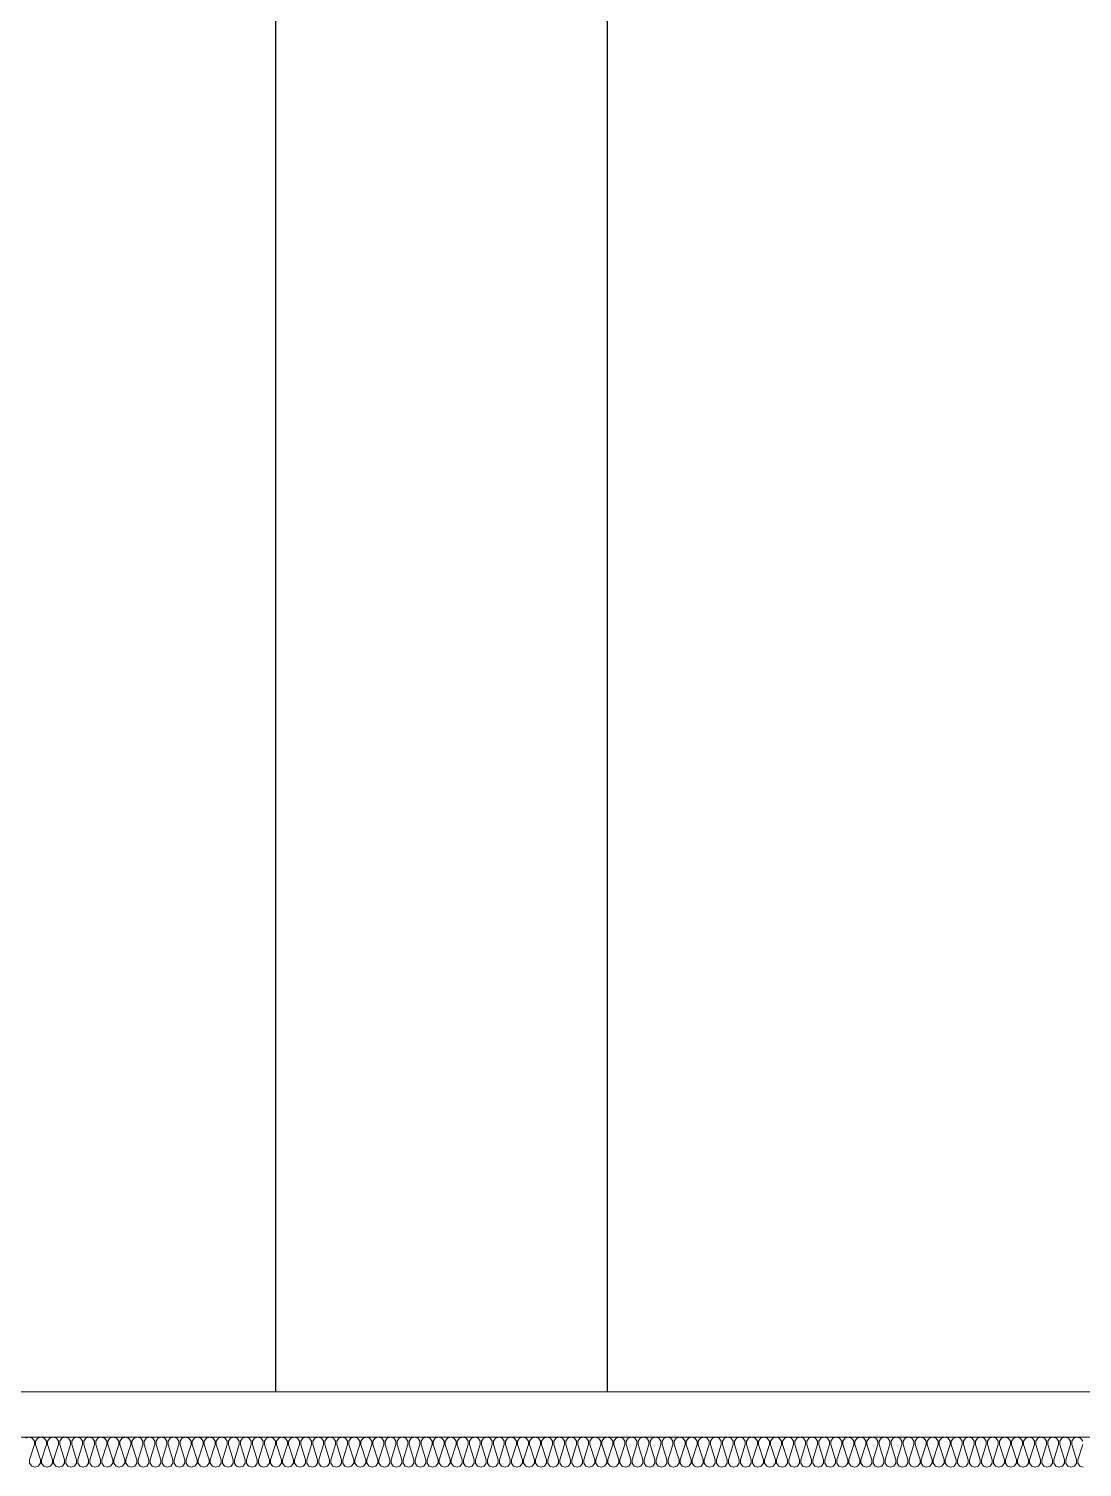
# Model space of a CAD drawing. Header units: millimetres. Extents: x 0 to 420000, y 0 to 297000.
# Drawn here: x 273642 to 277139, y 44200 to 48975 of the extents above; entities that cross this region are included whole.
import ezdxf

# ---------------------------------------------------------------- set-up
doc = ezdxf.new("R2010")
doc.units = ezdxf.units.MM
doc.linetypes.add('CEN', pattern=[62, 60, -1, 0, -1])
for name, color, linetype, lineweight in [('A-AXIS-LINE', 1, 'CEN', 15), ('A-ELEV-LIN2', 7, 'Continuous', 25), ('A-XXXX-FIN2', 6, 'Continuous', 20), ('A-XXXX-INSL2', 8, 'Continuous', 18)]:
    doc.layers.add(name, color=color, linetype=linetype, lineweight=lineweight)

# ---------------------------------------------------------------- blocks, each defined once
blk = doc.blocks.new('axis(211208)')
at = {"layer": 'A-AXIS-LINE', "ltscale": 1000}
blk.add_line((4631788.1, -421118.7), (4955413.1, -421118.7), dxfattribs=at)
blk = doc.blocks.new('3층')
at = {"layer": 'A-ELEV-LIN2'}
for p, q in [((4844773.8, -411118.7), (4844773.8, -402618.7)), ((4845873.8, -411118.7), (4845873.8, -402618.7))]:
    blk.add_line(p, q, dxfattribs=at)
blk = doc.blocks.new('냉동층(220321)')
at = {"layer": 'A-XXXX-FIN2'}
blk.add_line((4878673.7, -401118.7), (4801923.8, -401118.7), dxfattribs=at)
at = {"layer": 'A-XXXX-INSL2'}
blk.add_line((4878773.7, -401268.7), (4802023.8, -401268.7), dxfattribs=at)
for points in [[(4847453.7, -401368.7), (4847442.7, -401364.7), (4847435.7, -401354.7), (4847435.7, -401343.7), (4847451.7, -401293.7)], [(4847451.7, -401282.7), (4847444.7, -401272.7), (4847433.7, -401268.7), (4847422.7, -401272.7), (4847415.7, -401282.7), (4847415.7, -401293.7), (4847431.7, -401343.7), (4847431.7, -401354.7), (4847424.7, -401364.7), (4847413.7, -401368.7), (4847402.7, -401364.7), (4847395.7, -401354.7), (4847395.7, -401343.7), (4847411.7, -401293.7), (4847411.7, -401282.7), (4847404.7, -401272.7), (4847393.7, -401268.7), (4847382.7, -401272.7), (4847375.7, -401282.7), (4847375.7, -401293.7), (4847391.7, -401343.7), (4847391.7, -401354.7), (4847384.7, -401364.7), (4847373.7, -401368.7), (4847362.7, -401364.7), (4847355.7, -401354.7), (4847355.7, -401343.7), (4847371.7, -401293.7), (4847371.7, -401282.7), (4847364.7, -401272.7), (4847353.7, -401268.7), (4847342.7, -401272.7), (4847335.7, -401282.7), (4847335.7, -401293.7), (4847351.7, -401343.7), (4847351.7, -401354.7), (4847344.7, -401364.7), (4847333.7, -401368.7), (4847322.7, -401364.7), (4847315.7, -401354.7), (4847315.7, -401343.7), (4847331.7, -401293.7), (4847331.7, -401282.7), (4847324.7, -401272.7), (4847313.7, -401268.7), (4847302.7, -401272.7), (4847295.7, -401282.7), (4847295.7, -401293.7), (4847311.7, -401343.7), (4847311.7, -401354.7), (4847304.7, -401364.7), (4847293.7, -401368.7), (4847282.7, -401364.7), (4847275.7, -401354.7), (4847275.7, -401343.7), (4847291.7, -401293.7), (4847291.7, -401282.7), (4847284.7, -401272.7), (4847273.7, -401268.7), (4847262.7, -401272.7), (4847255.7, -401282.7), (4847255.7, -401293.7), (4847271.7, -401343.7), (4847271.7, -401354.7), (4847264.7, -401364.7), (4847253.7, -401368.7), (4847242.7, -401364.7), (4847235.7, -401354.7), (4847235.7, -401343.7), (4847251.7, -401293.7), (4847251.7, -401282.7), (4847244.7, -401272.7), (4847233.7, -401268.7), (4847222.7, -401272.7), (4847215.7, -401282.7), (4847215.7, -401293.7), (4847231.7, -401343.7), (4847231.7, -401354.7), (4847224.7, -401364.7), (4847213.7, -401368.7), (4847202.7, -401364.7), (4847195.7, -401354.7), (4847195.7, -401343.7), (4847211.7, -401293.7), (4847211.7, -401282.7), (4847204.7, -401272.7), (4847193.7, -401268.7), (4847182.7, -401272.7), (4847175.7, -401282.7), (4847175.7, -401293.7), (4847191.7, -401343.7), (4847191.7, -401354.7), (4847184.7, -401364.7), (4847173.7, -401368.7), (4847162.7, -401364.7), (4847155.7, -401354.7), (4847155.7, -401343.7), (4847171.7, -401293.7), (4847171.7, -401282.7), (4847164.7, -401272.7), (4847153.7, -401268.7), (4847142.7, -401272.7), (4847135.7, -401282.7), (4847135.7, -401293.7), (4847151.7, -401343.7), (4847151.7, -401354.7), (4847144.7, -401364.7), (4847133.7, -401368.7), (4847122.7, -401364.7), (4847115.7, -401354.7), (4847115.7, -401343.7), (4847131.7, -401293.7), (4847131.7, -401282.7), (4847124.7, -401272.7), (4847113.7, -401268.7), (4847102.7, -401272.7), (4847095.7, -401282.7), (4847095.7, -401293.7), (4847111.7, -401343.7), (4847111.7, -401354.7), (4847104.7, -401364.7), (4847093.7, -401368.7), (4847082.7, -401364.7), (4847075.7, -401354.7), (4847075.7, -401343.7), (4847091.7, -401293.7), (4847091.7, -401282.7), (4847084.7, -401272.7), (4847073.7, -401268.7), (4847062.7, -401272.7), (4847055.7, -401282.7), (4847055.7, -401293.7), (4847071.7, -401343.7), (4847071.7, -401354.7), (4847064.7, -401364.7), (4847053.7, -401368.7), (4847042.7, -401364.7), (4847035.7, -401354.7), (4847035.7, -401343.7), (4847051.7, -401293.7), (4847051.7, -401282.7), (4847044.7, -401272.7), (4847033.7, -401268.7), (4847022.7, -401272.7), (4847015.7, -401282.7), (4847015.7, -401293.7), (4847031.7, -401343.7), (4847031.7, -401354.7), (4847024.7, -401364.7), (4847013.7, -401368.7), (4847002.7, -401364.7), (4846995.7, -401354.7), (4846995.7, -401343.7), (4847011.7, -401293.7), (4847011.7, -401282.7), (4847004.7, -401272.7), (4846993.7, -401268.7), (4846982.7, -401272.7), (4846975.7, -401282.7), (4846975.7, -401293.7), (4846991.7, -401343.7), (4846991.7, -401354.7), (4846984.7, -401364.7), (4846973.7, -401368.7), (4846962.7, -401364.7), (4846955.7, -401354.7), (4846955.7, -401343.7), (4846971.7, -401293.7), (4846971.7, -401282.7), (4846964.7, -401272.7), (4846953.7, -401268.7), (4846942.7, -401272.7), (4846935.7, -401282.7), (4846935.7, -401293.7), (4846951.7, -401343.7), (4846951.7, -401354.7), (4846944.7, -401364.7), (4846933.7, -401368.7), (4846922.7, -401364.7), (4846915.7, -401354.7), (4846915.7, -401343.7), (4846931.7, -401293.7), (4846931.7, -401282.7), (4846924.7, -401272.7), (4846913.7, -401268.7), (4846902.7, -401272.7), (4846895.7, -401282.7), (4846895.7, -401293.7), (4846911.7, -401343.7), (4846911.7, -401354.7), (4846904.7, -401364.7), (4846893.7, -401368.7), (4846882.7, -401364.7), (4846875.7, -401354.7), (4846875.7, -401343.7), (4846891.7, -401293.7), (4846891.7, -401282.7), (4846884.7, -401272.7), (4846873.7, -401268.7), (4846862.7, -401272.7), (4846855.7, -401282.7), (4846855.7, -401293.7), (4846871.7, -401343.7), (4846871.7, -401354.7), (4846864.7, -401364.7), (4846853.7, -401368.7), (4846842.7, -401364.7), (4846835.7, -401354.7), (4846835.7, -401343.7), (4846851.7, -401293.7), (4846851.7, -401282.7), (4846844.7, -401272.7), (4846833.7, -401268.7), (4846822.7, -401272.7), (4846815.7, -401282.7), (4846815.7, -401293.7), (4846831.7, -401343.7), (4846831.7, -401354.7), (4846824.7, -401364.7), (4846813.7, -401368.7), (4846802.7, -401364.7), (4846795.7, -401354.7), (4846795.7, -401343.7), (4846811.7, -401293.7), (4846811.7, -401282.7), (4846804.7, -401272.7), (4846793.7, -401268.7), (4846782.7, -401272.7), (4846775.7, -401282.7), (4846775.7, -401293.7), (4846791.7, -401343.7), (4846791.7, -401354.7), (4846784.7, -401364.7), (4846773.7, -401368.7), (4846762.7, -401364.7), (4846755.7, -401354.7), (4846755.7, -401343.7), (4846771.7, -401293.7), (4846771.7, -401282.7), (4846764.7, -401272.7), (4846753.7, -401268.7), (4846742.7, -401272.7), (4846735.7, -401282.7), (4846735.7, -401293.7), (4846751.7, -401343.7), (4846751.7, -401354.7), (4846744.7, -401364.7), (4846733.7, -401368.7), (4846722.7, -401364.7), (4846715.7, -401354.7), (4846715.7, -401343.7), (4846731.7, -401293.7), (4846731.7, -401282.7), (4846724.7, -401272.7), (4846713.7, -401268.7), (4846702.7, -401272.7), (4846695.7, -401282.7), (4846695.7, -401293.7), (4846711.7, -401343.7), (4846711.7, -401354.7), (4846704.7, -401364.7), (4846693.7, -401368.7), (4846682.7, -401364.7), (4846675.7, -401354.7), (4846675.7, -401343.7), (4846691.7, -401293.7), (4846691.7, -401282.7), (4846684.7, -401272.7), (4846673.7, -401268.7), (4846662.7, -401272.7), (4846655.7, -401282.7), (4846655.7, -401293.7), (4846671.7, -401343.7), (4846671.7, -401354.7), (4846664.7, -401364.7), (4846653.7, -401368.7), (4846642.7, -401364.7), (4846635.7, -401354.7), (4846635.7, -401343.7), (4846651.7, -401293.7), (4846651.7, -401282.7), (4846644.7, -401272.7), (4846633.7, -401268.7), (4846622.7, -401272.7), (4846615.7, -401282.7), (4846615.7, -401293.7), (4846631.7, -401343.7), (4846631.7, -401354.7), (4846624.7, -401364.7), (4846613.7, -401368.7), (4846602.7, -401364.7), (4846595.7, -401354.7), (4846595.7, -401343.7), (4846611.7, -401293.7), (4846611.7, -401282.7), (4846604.7, -401272.7), (4846593.7, -401268.7), (4846582.7, -401272.7), (4846575.7, -401282.7), (4846575.7, -401293.7), (4846591.7, -401343.7), (4846591.7, -401354.7), (4846584.7, -401364.7), (4846573.7, -401368.7), (4846562.7, -401364.7), (4846555.7, -401354.7), (4846555.7, -401343.7), (4846571.7, -401293.7), (4846571.7, -401282.7), (4846564.7, -401272.7), (4846553.7, -401268.7), (4846542.7, -401272.7), (4846535.7, -401282.7), (4846535.7, -401293.7), (4846551.7, -401343.7), (4846551.7, -401354.7), (4846544.7, -401364.7), (4846533.7, -401368.7), (4846522.7, -401364.7), (4846515.7, -401354.7), (4846515.7, -401343.7), (4846531.7, -401293.7), (4846531.7, -401282.7), (4846524.7, -401272.7), (4846513.7, -401268.7), (4846502.7, -401272.7), (4846495.7, -401282.7), (4846495.7, -401293.7), (4846511.7, -401343.7), (4846511.7, -401354.7), (4846504.7, -401364.7), (4846493.7, -401368.7), (4846482.7, -401364.7), (4846475.7, -401354.7), (4846475.7, -401343.7), (4846491.7, -401293.7), (4846491.7, -401282.7), (4846484.7, -401272.7), (4846473.7, -401268.7), (4846462.7, -401272.7), (4846455.7, -401282.7), (4846455.7, -401293.7), (4846471.7, -401343.7), (4846471.7, -401354.7), (4846464.7, -401364.7), (4846453.7, -401368.7), (4846442.7, -401364.7), (4846435.7, -401354.7), (4846435.7, -401343.7), (4846451.7, -401293.7), (4846451.7, -401282.7), (4846444.7, -401272.7), (4846433.7, -401268.7), (4846422.7, -401272.7), (4846415.7, -401282.7), (4846415.7, -401293.7), (4846431.7, -401343.7), (4846431.7, -401354.7), (4846424.7, -401364.7), (4846413.7, -401368.7), (4846402.7, -401364.7), (4846395.7, -401354.7), (4846395.7, -401343.7), (4846411.7, -401293.7), (4846411.7, -401282.7), (4846404.7, -401272.7), (4846393.7, -401268.7), (4846382.7, -401272.7), (4846375.7, -401282.7), (4846375.7, -401293.7), (4846391.7, -401343.7), (4846391.7, -401354.7), (4846384.7, -401364.7), (4846373.7, -401368.7), (4846362.7, -401364.7), (4846355.7, -401354.7), (4846355.7, -401343.7), (4846371.7, -401293.7), (4846371.7, -401282.7), (4846364.7, -401272.7), (4846353.7, -401268.7), (4846342.7, -401272.7), (4846335.7, -401282.7), (4846335.7, -401293.7), (4846351.7, -401343.7), (4846351.7, -401354.7), (4846344.7, -401364.7), (4846333.7, -401368.7), (4846322.7, -401364.7), (4846315.7, -401354.7), (4846315.7, -401343.7), (4846331.7, -401293.7), (4846331.7, -401282.7), (4846324.7, -401272.7), (4846313.7, -401268.7), (4846302.7, -401272.7), (4846295.7, -401282.7), (4846295.7, -401293.7), (4846311.7, -401343.7), (4846311.7, -401354.7), (4846304.7, -401364.7), (4846293.7, -401368.7), (4846282.7, -401364.7), (4846275.7, -401354.7), (4846275.7, -401343.7), (4846291.7, -401293.7), (4846291.7, -401282.7), (4846284.7, -401272.7), (4846273.7, -401268.7), (4846262.7, -401272.7), (4846255.7, -401282.7), (4846255.7, -401293.7), (4846271.7, -401343.7), (4846271.7, -401354.7), (4846264.7, -401364.7), (4846253.7, -401368.7), (4846242.7, -401364.7), (4846235.7, -401354.7), (4846235.7, -401343.7), (4846251.7, -401293.7), (4846251.7, -401282.7), (4846244.7, -401272.7), (4846233.7, -401268.7), (4846222.7, -401272.7), (4846215.7, -401282.7), (4846215.7, -401293.7), (4846231.7, -401343.7), (4846231.7, -401354.7), (4846224.7, -401364.7), (4846213.7, -401368.7), (4846202.7, -401364.7), (4846195.7, -401354.7), (4846195.7, -401343.7), (4846211.7, -401293.7), (4846211.7, -401282.7), (4846204.7, -401272.7), (4846193.7, -401268.7), (4846182.7, -401272.7), (4846175.7, -401282.7), (4846175.7, -401293.7), (4846191.7, -401343.7), (4846191.7, -401354.7), (4846184.7, -401364.7), (4846173.7, -401368.7), (4846162.7, -401364.7), (4846155.7, -401354.7), (4846155.7, -401343.7), (4846171.7, -401293.7), (4846171.7, -401282.7), (4846164.7, -401272.7), (4846153.7, -401268.7), (4846142.7, -401272.7), (4846135.7, -401282.7), (4846135.7, -401293.7), (4846151.7, -401343.7), (4846151.7, -401354.7), (4846144.7, -401364.7), (4846133.7, -401368.7), (4846122.7, -401364.7), (4846115.7, -401354.7), (4846115.7, -401343.7), (4846131.7, -401293.7), (4846131.7, -401282.7), (4846124.7, -401272.7), (4846113.7, -401268.7), (4846102.7, -401272.7), (4846095.7, -401282.7), (4846095.7, -401293.7), (4846111.7, -401343.7), (4846111.7, -401354.7), (4846104.7, -401364.7), (4846093.7, -401368.7), (4846082.7, -401364.7), (4846075.7, -401354.7), (4846075.7, -401343.7), (4846091.7, -401293.7), (4846091.7, -401282.7), (4846084.7, -401272.7), (4846073.7, -401268.7), (4846062.7, -401272.7), (4846055.7, -401282.7), (4846055.7, -401293.7), (4846071.7, -401343.7), (4846071.7, -401354.7), (4846064.7, -401364.7), (4846053.7, -401368.7), (4846042.7, -401364.7), (4846035.7, -401354.7), (4846035.7, -401343.7), (4846051.7, -401293.7), (4846051.7, -401282.7), (4846044.7, -401272.7), (4846033.7, -401268.7), (4846022.7, -401272.7), (4846015.7, -401282.7), (4846015.7, -401293.7), (4846031.7, -401343.7), (4846031.7, -401354.7), (4846024.7, -401364.7), (4846013.7, -401368.7), (4846002.7, -401364.7), (4845995.7, -401354.7), (4845995.7, -401343.7), (4846011.7, -401293.7), (4846011.7, -401282.7), (4846004.7, -401272.7), (4845993.7, -401268.7), (4845982.7, -401272.7), (4845975.7, -401282.7), (4845975.7, -401293.7), (4845991.7, -401343.7), (4845991.7, -401354.7), (4845984.7, -401364.7), (4845973.7, -401368.7), (4845962.7, -401364.7), (4845955.7, -401354.7), (4845955.7, -401343.7), (4845971.7, -401293.7), (4845971.7, -401282.7), (4845964.7, -401272.7), (4845953.7, -401268.7), (4845942.7, -401272.7), (4845935.7, -401282.7), (4845935.7, -401293.7), (4845951.7, -401343.7), (4845951.7, -401354.7), (4845944.7, -401364.7), (4845933.7, -401368.7), (4845922.7, -401364.7), (4845915.7, -401354.7), (4845915.7, -401343.7), (4845931.7, -401293.7), (4845931.7, -401282.7), (4845924.7, -401272.7), (4845913.7, -401268.7), (4845902.7, -401272.7), (4845895.7, -401282.7), (4845895.7, -401293.7), (4845911.7, -401343.7), (4845911.7, -401354.7), (4845904.7, -401364.7), (4845893.7, -401368.7), (4845882.7, -401364.7), (4845875.7, -401354.7), (4845875.7, -401343.7), (4845891.7, -401293.7), (4845891.7, -401282.7), (4845884.7, -401272.7), (4845873.7, -401268.7), (4845862.7, -401272.7), (4845855.7, -401282.7), (4845855.7, -401293.7), (4845871.7, -401343.7), (4845871.7, -401354.7), (4845864.7, -401364.7), (4845853.7, -401368.7), (4845842.7, -401364.7), (4845835.7, -401354.7), (4845835.7, -401343.7), (4845851.7, -401293.7), (4845851.7, -401282.7), (4845844.7, -401272.7), (4845833.7, -401268.7), (4845822.7, -401272.7), (4845815.7, -401282.7), (4845815.7, -401293.7), (4845831.7, -401343.7), (4845831.7, -401354.7), (4845824.7, -401364.7), (4845813.7, -401368.7), (4845802.7, -401364.7), (4845795.7, -401354.7), (4845795.7, -401343.7), (4845811.7, -401293.7), (4845811.7, -401282.7), (4845804.7, -401272.7), (4845793.7, -401268.7), (4845782.7, -401272.7), (4845775.7, -401282.7), (4845775.7, -401293.7), (4845791.7, -401343.7), (4845791.7, -401354.7), (4845784.7, -401364.7), (4845773.7, -401368.7), (4845762.7, -401364.7), (4845755.7, -401354.7), (4845755.7, -401343.7), (4845771.7, -401293.7), (4845771.7, -401282.7), (4845764.7, -401272.7), (4845753.7, -401268.7), (4845742.7, -401272.7), (4845735.7, -401282.7), (4845735.7, -401293.7), (4845751.7, -401343.7), (4845751.7, -401354.7), (4845744.7, -401364.7), (4845733.7, -401368.7), (4845722.7, -401364.7), (4845715.7, -401354.7), (4845715.7, -401343.7), (4845731.7, -401293.7), (4845731.7, -401282.7), (4845724.7, -401272.7), (4845713.7, -401268.7), (4845702.7, -401272.7), (4845695.7, -401282.7), (4845695.7, -401293.7), (4845711.7, -401343.7), (4845711.7, -401354.7), (4845704.7, -401364.7), (4845693.7, -401368.7), (4845682.7, -401364.7), (4845675.7, -401354.7), (4845675.7, -401343.7), (4845691.7, -401293.7), (4845691.7, -401282.7), (4845684.7, -401272.7), (4845673.7, -401268.7), (4845662.7, -401272.7), (4845655.7, -401282.7), (4845655.7, -401293.7), (4845671.7, -401343.7), (4845671.7, -401354.7), (4845664.7, -401364.7), (4845653.7, -401368.7), (4845642.7, -401364.7), (4845635.7, -401354.7), (4845635.7, -401343.7), (4845651.7, -401293.7), (4845651.7, -401282.7), (4845644.7, -401272.7), (4845633.7, -401268.7), (4845622.7, -401272.7), (4845615.7, -401282.7), (4845615.7, -401293.7), (4845631.7, -401343.7), (4845631.7, -401354.7), (4845624.7, -401364.7), (4845613.7, -401368.7), (4845602.7, -401364.7), (4845595.7, -401354.7), (4845595.7, -401343.7), (4845611.7, -401293.7), (4845611.7, -401282.7), (4845604.7, -401272.7), (4845593.7, -401268.7), (4845582.7, -401272.7), (4845575.7, -401282.7), (4845575.7, -401293.7), (4845591.7, -401343.7), (4845591.7, -401354.7), (4845584.7, -401364.7), (4845573.7, -401368.7), (4845562.7, -401364.7), (4845555.7, -401354.7), (4845555.7, -401343.7), (4845571.7, -401293.7), (4845571.7, -401282.7), (4845564.7, -401272.7), (4845553.7, -401268.7), (4845542.7, -401272.7), (4845535.7, -401282.7), (4845535.7, -401293.7), (4845551.7, -401343.7), (4845551.7, -401354.7), (4845544.7, -401364.7), (4845533.7, -401368.7), (4845522.7, -401364.7), (4845515.7, -401354.7), (4845515.7, -401343.7), (4845531.7, -401293.7), (4845531.7, -401282.7), (4845524.7, -401272.7), (4845513.7, -401268.7), (4845502.7, -401272.7), (4845495.7, -401282.7), (4845495.7, -401293.7), (4845511.7, -401343.7), (4845511.7, -401354.7), (4845504.7, -401364.7), (4845493.7, -401368.7), (4845482.7, -401364.7), (4845475.7, -401354.7), (4845475.7, -401343.7), (4845491.7, -401293.7), (4845491.7, -401282.7), (4845484.7, -401272.7), (4845473.7, -401268.7), (4845462.7, -401272.7), (4845455.7, -401282.7), (4845455.7, -401293.7), (4845471.7, -401343.7), (4845471.7, -401354.7), (4845464.7, -401364.7), (4845453.7, -401368.7), (4845442.7, -401364.7), (4845435.7, -401354.7), (4845435.7, -401343.7), (4845451.7, -401293.7), (4845451.7, -401282.7), (4845444.7, -401272.7), (4845433.7, -401268.7), (4845422.7, -401272.7), (4845415.7, -401282.7), (4845415.7, -401293.7), (4845431.7, -401343.7), (4845431.7, -401354.7), (4845424.7, -401364.7), (4845413.7, -401368.7), (4845402.7, -401364.7), (4845395.7, -401354.7), (4845395.7, -401343.7), (4845411.7, -401293.7), (4845411.7, -401282.7), (4845404.7, -401272.7), (4845393.7, -401268.7), (4845382.7, -401272.7), (4845375.7, -401282.7), (4845375.7, -401293.7), (4845391.7, -401343.7), (4845391.7, -401354.7), (4845384.7, -401364.7), (4845373.7, -401368.7), (4845362.7, -401364.7), (4845355.7, -401354.7), (4845355.7, -401343.7), (4845371.7, -401293.7), (4845371.7, -401282.7), (4845364.7, -401272.7), (4845353.7, -401268.7), (4845342.7, -401272.7), (4845335.7, -401282.7), (4845335.7, -401293.7), (4845351.7, -401343.7), (4845351.7, -401354.7), (4845344.7, -401364.7), (4845333.7, -401368.7), (4845322.7, -401364.7), (4845315.7, -401354.7), (4845315.7, -401343.7), (4845331.7, -401293.7), (4845331.7, -401282.7), (4845324.7, -401272.7), (4845313.7, -401268.7), (4845302.7, -401272.7), (4845295.7, -401282.7), (4845295.7, -401293.7), (4845311.7, -401343.7), (4845311.7, -401354.7), (4845304.7, -401364.7), (4845293.7, -401368.7), (4845282.7, -401364.7), (4845275.7, -401354.7), (4845275.7, -401343.7), (4845291.7, -401293.7), (4845291.7, -401282.7), (4845284.7, -401272.7), (4845273.7, -401268.7), (4845262.7, -401272.7), (4845255.7, -401282.7), (4845255.7, -401293.7), (4845271.7, -401343.7), (4845271.7, -401354.7), (4845264.7, -401364.7), (4845253.7, -401368.7), (4845242.7, -401364.7), (4845235.7, -401354.7), (4845235.7, -401343.7), (4845251.7, -401293.7), (4845251.7, -401282.7), (4845244.7, -401272.7), (4845233.7, -401268.7), (4845222.7, -401272.7), (4845215.7, -401282.7), (4845215.7, -401293.7), (4845231.7, -401343.7), (4845231.7, -401354.7), (4845224.7, -401364.7), (4845213.7, -401368.7), (4845202.7, -401364.7), (4845195.7, -401354.7), (4845195.7, -401343.7), (4845211.7, -401293.7), (4845211.7, -401282.7), (4845204.7, -401272.7), (4845193.7, -401268.7), (4845182.7, -401272.7), (4845175.7, -401282.7), (4845175.7, -401293.7), (4845191.7, -401343.7), (4845191.7, -401354.7), (4845184.7, -401364.7), (4845173.7, -401368.7), (4845162.7, -401364.7), (4845155.7, -401354.7), (4845155.7, -401343.7), (4845171.7, -401293.7), (4845171.7, -401282.7), (4845164.7, -401272.7), (4845153.7, -401268.7), (4845142.7, -401272.7), (4845135.7, -401282.7), (4845135.7, -401293.7), (4845151.7, -401343.7), (4845151.7, -401354.7), (4845144.7, -401364.7), (4845133.7, -401368.7), (4845122.7, -401364.7), (4845115.7, -401354.7), (4845115.7, -401343.7), (4845131.7, -401293.7), (4845131.7, -401282.7), (4845124.7, -401272.7), (4845113.7, -401268.7), (4845102.7, -401272.7), (4845095.7, -401282.7), (4845095.7, -401293.7), (4845111.7, -401343.7), (4845111.7, -401354.7), (4845104.7, -401364.7), (4845093.7, -401368.7), (4845082.7, -401364.7), (4845075.7, -401354.7), (4845075.7, -401343.7), (4845091.7, -401293.7), (4845091.7, -401282.7), (4845084.7, -401272.7), (4845073.7, -401268.7), (4845062.7, -401272.7), (4845055.7, -401282.7), (4845055.7, -401293.7), (4845071.7, -401343.7), (4845071.7, -401354.7), (4845064.7, -401364.7), (4845053.7, -401368.7), (4845042.7, -401364.7), (4845035.7, -401354.7), (4845035.7, -401343.7), (4845051.7, -401293.7), (4845051.7, -401282.7), (4845044.7, -401272.7), (4845033.7, -401268.7), (4845022.7, -401272.7), (4845015.7, -401282.7), (4845015.7, -401293.7), (4845031.7, -401343.7), (4845031.7, -401354.7), (4845024.7, -401364.7), (4845013.7, -401368.7), (4845002.7, -401364.7), (4844995.7, -401354.7), (4844995.7, -401343.7), (4845011.7, -401293.7), (4845011.7, -401282.7), (4845004.7, -401272.7), (4844993.7, -401268.7), (4844982.7, -401272.7), (4844975.7, -401282.7), (4844975.7, -401293.7), (4844991.7, -401343.7), (4844991.7, -401354.7), (4844984.7, -401364.7), (4844973.7, -401368.7), (4844962.7, -401364.7), (4844955.7, -401354.7), (4844955.7, -401343.7), (4844971.7, -401293.7), (4844971.7, -401282.7), (4844964.7, -401272.7), (4844953.7, -401268.7), (4844942.7, -401272.7), (4844935.7, -401282.7), (4844935.7, -401293.7), (4844951.7, -401343.7), (4844951.7, -401354.7), (4844944.7, -401364.7), (4844933.7, -401368.7), (4844922.7, -401364.7), (4844915.7, -401354.7), (4844915.7, -401343.7), (4844931.7, -401293.7), (4844931.7, -401282.7), (4844924.7, -401272.7), (4844913.7, -401268.7), (4844902.7, -401272.7), (4844895.7, -401282.7), (4844895.7, -401293.7), (4844911.7, -401343.7), (4844911.7, -401354.7), (4844904.7, -401364.7), (4844893.7, -401368.7), (4844882.7, -401364.7), (4844875.7, -401354.7), (4844875.7, -401343.7), (4844891.7, -401293.7), (4844891.7, -401282.7), (4844884.7, -401272.7), (4844873.7, -401268.7), (4844862.7, -401272.7), (4844855.7, -401282.7), (4844855.7, -401293.7), (4844871.7, -401343.7), (4844871.7, -401354.7), (4844864.7, -401364.7), (4844853.7, -401368.7), (4844842.7, -401364.7), (4844835.7, -401354.7), (4844835.7, -401343.7), (4844851.7, -401293.7), (4844851.7, -401282.7), (4844844.7, -401272.7), (4844833.7, -401268.7), (4844822.7, -401272.7), (4844815.7, -401282.7), (4844815.7, -401293.7), (4844831.7, -401343.7), (4844831.7, -401354.7), (4844824.7, -401364.7), (4844813.7, -401368.7), (4844802.7, -401364.7), (4844795.7, -401354.7), (4844795.7, -401343.7), (4844811.7, -401293.7), (4844811.7, -401282.7), (4844804.7, -401272.7), (4844793.7, -401268.7), (4844782.7, -401272.7), (4844775.7, -401282.7), (4844775.7, -401293.7), (4844791.7, -401343.7), (4844791.7, -401354.7), (4844784.7, -401364.7), (4844773.7, -401368.7), (4844762.7, -401364.7), (4844755.7, -401354.7), (4844755.7, -401343.7), (4844771.7, -401293.7), (4844771.7, -401282.7), (4844764.7, -401272.7), (4844753.7, -401268.7), (4844742.7, -401272.7), (4844735.7, -401282.7), (4844735.7, -401293.7), (4844751.7, -401343.7), (4844751.7, -401354.7), (4844744.7, -401364.7), (4844733.7, -401368.7), (4844722.7, -401364.7), (4844715.7, -401354.7), (4844715.7, -401343.7), (4844731.7, -401293.7), (4844731.7, -401282.7), (4844724.7, -401272.7), (4844713.7, -401268.7), (4844702.7, -401272.7), (4844695.7, -401282.7), (4844695.7, -401293.7), (4844711.7, -401343.7), (4844711.7, -401354.7), (4844704.7, -401364.7), (4844693.7, -401368.7), (4844682.7, -401364.7), (4844675.7, -401354.7), (4844675.7, -401343.7), (4844691.7, -401293.7), (4844691.7, -401282.7), (4844684.7, -401272.7), (4844673.7, -401268.7), (4844662.7, -401272.7), (4844655.7, -401282.7), (4844655.7, -401293.7), (4844671.7, -401343.7), (4844671.7, -401354.7), (4844664.7, -401364.7), (4844653.7, -401368.7), (4844642.7, -401364.7), (4844635.7, -401354.7), (4844635.7, -401343.7), (4844651.7, -401293.7), (4844651.7, -401282.7), (4844644.7, -401272.7), (4844633.7, -401268.7), (4844622.7, -401272.7), (4844615.7, -401282.7), (4844615.7, -401293.7), (4844631.7, -401343.7), (4844631.7, -401354.7), (4844624.7, -401364.7), (4844613.7, -401368.7), (4844602.7, -401364.7), (4844595.7, -401354.7), (4844595.7, -401343.7), (4844611.7, -401293.7), (4844611.7, -401282.7), (4844604.7, -401272.7), (4844593.7, -401268.7), (4844582.7, -401272.7), (4844575.7, -401282.7), (4844575.7, -401293.7), (4844591.7, -401343.7), (4844591.7, -401354.7), (4844584.7, -401364.7), (4844573.7, -401368.7), (4844562.7, -401364.7), (4844555.7, -401354.7), (4844555.7, -401343.7), (4844571.7, -401293.7), (4844571.7, -401282.7), (4844564.7, -401272.7), (4844553.7, -401268.7), (4844542.7, -401272.7), (4844535.7, -401282.7), (4844535.7, -401293.7), (4844551.7, -401343.7), (4844551.7, -401354.7), (4844544.7, -401364.7), (4844533.7, -401368.7), (4844522.7, -401364.7), (4844515.7, -401354.7), (4844515.7, -401343.7), (4844531.7, -401293.7), (4844531.7, -401282.7), (4844524.7, -401272.7), (4844513.7, -401268.7), (4844502.7, -401272.7), (4844495.7, -401282.7), (4844495.7, -401293.7), (4844511.7, -401343.7), (4844511.7, -401354.7), (4844504.7, -401364.7), (4844493.7, -401368.7), (4844482.7, -401364.7), (4844475.7, -401354.7), (4844475.7, -401343.7), (4844491.7, -401293.7), (4844491.7, -401282.7), (4844484.7, -401272.7), (4844473.7, -401268.7), (4844462.7, -401272.7), (4844455.7, -401282.7), (4844455.7, -401293.7), (4844471.7, -401343.7), (4844471.7, -401354.7), (4844464.7, -401364.7), (4844453.7, -401368.7), (4844442.7, -401364.7), (4844435.7, -401354.7), (4844435.7, -401343.7), (4844451.7, -401293.7), (4844451.7, -401282.7), (4844444.7, -401272.7), (4844433.7, -401268.7), (4844422.7, -401272.7), (4844415.7, -401282.7), (4844415.7, -401293.7), (4844431.7, -401343.7), (4844431.7, -401354.7), (4844424.7, -401364.7), (4844413.7, -401368.7), (4844402.7, -401364.7), (4844395.7, -401354.7), (4844395.7, -401343.7), (4844411.7, -401293.7), (4844411.7, -401282.7), (4844404.7, -401272.7), (4844393.7, -401268.7), (4844382.7, -401272.7), (4844375.7, -401282.7), (4844375.7, -401293.7), (4844391.7, -401343.7), (4844391.7, -401354.7), (4844384.7, -401364.7), (4844373.7, -401368.7), (4844362.7, -401364.7), (4844355.7, -401354.7), (4844355.7, -401343.7), (4844371.7, -401293.7), (4844371.7, -401282.7), (4844364.7, -401272.7), (4844353.7, -401268.7), (4844342.7, -401272.7), (4844335.7, -401282.7), (4844335.7, -401293.7), (4844351.7, -401343.7), (4844351.7, -401354.7), (4844344.7, -401364.7), (4844333.7, -401368.7), (4844322.7, -401364.7), (4844315.7, -401354.7), (4844315.7, -401343.7), (4844331.7, -401293.7), (4844331.7, -401282.7), (4844324.7, -401272.7), (4844313.7, -401268.7), (4844302.7, -401272.7), (4844295.7, -401282.7), (4844295.7, -401293.7), (4844311.7, -401343.7), (4844311.7, -401354.7), (4844304.7, -401364.7), (4844293.7, -401368.7), (4844282.7, -401364.7), (4844275.7, -401354.7), (4844275.7, -401343.7), (4844291.7, -401293.7), (4844291.7, -401282.7), (4844284.7, -401272.7), (4844273.7, -401268.7), (4844262.7, -401272.7), (4844255.7, -401282.7), (4844255.7, -401293.7), (4844271.7, -401343.7), (4844271.7, -401354.7), (4844264.7, -401364.7), (4844253.7, -401368.7), (4844242.7, -401364.7), (4844235.7, -401354.7), (4844235.7, -401343.7), (4844251.7, -401293.7), (4844251.7, -401282.7), (4844244.7, -401272.7), (4844233.7, -401268.7), (4844222.7, -401272.7), (4844215.7, -401282.7), (4844215.7, -401293.7), (4844231.7, -401343.7), (4844231.7, -401354.7), (4844224.7, -401364.7), (4844213.7, -401368.7), (4844202.7, -401364.7), (4844195.7, -401354.7), (4844195.7, -401343.7), (4844211.7, -401293.7), (4844211.7, -401282.7), (4844204.7, -401272.7), (4844193.7, -401268.7), (4844182.7, -401272.7), (4844175.7, -401282.7), (4844175.7, -401293.7), (4844191.7, -401343.7), (4844191.7, -401354.7), (4844184.7, -401364.7), (4844173.7, -401368.7), (4844162.7, -401364.7), (4844155.7, -401354.7), (4844155.7, -401343.7), (4844171.7, -401293.7), (4844171.7, -401282.7), (4844164.7, -401272.7), (4844153.7, -401268.7), (4844142.7, -401272.7), (4844135.7, -401282.7), (4844135.7, -401293.7), (4844151.7, -401343.7), (4844151.7, -401354.7), (4844144.7, -401364.7), (4844133.7, -401368.7), (4844122.7, -401364.7), (4844115.7, -401354.7), (4844115.7, -401343.7), (4844131.7, -401293.7), (4844131.7, -401282.7), (4844124.7, -401272.7), (4844113.7, -401268.7), (4844102.7, -401272.7), (4844095.7, -401282.7), (4844095.7, -401293.7), (4844111.7, -401343.7), (4844111.7, -401354.7), (4844104.7, -401364.7), (4844093.7, -401368.7), (4844082.7, -401364.7), (4844075.7, -401354.7), (4844075.7, -401343.7), (4844091.7, -401293.7), (4844091.7, -401282.7), (4844084.7, -401272.7), (4844073.7, -401268.7), (4844062.7, -401272.7), (4844055.7, -401282.7), (4844055.7, -401293.7), (4844071.7, -401343.7), (4844071.7, -401354.7), (4844064.7, -401364.7), (4844053.7, -401368.7), (4844042.7, -401364.7), (4844035.7, -401354.7), (4844035.7, -401343.7), (4844051.7, -401293.7), (4844051.7, -401282.7), (4844044.7, -401272.7), (4844033.7, -401268.7), (4844022.7, -401272.7), (4844015.7, -401282.7), (4844015.7, -401293.7), (4844031.7, -401343.7), (4844031.7, -401354.7), (4844024.7, -401364.7), (4844013.7, -401368.7), (4844002.7, -401364.7), (4843995.7, -401354.7), (4843995.7, -401343.7), (4844011.7, -401293.7), (4844011.7, -401282.7), (4844004.7, -401272.7), (4843993.7, -401268.7), (4843982.7, -401272.7), (4843975.7, -401282.7), (4843975.7, -401293.7), (4843991.7, -401343.7), (4843991.7, -401354.7), (4843984.7, -401364.7), (4843973.7, -401368.7), (4843962.7, -401364.7), (4843955.7, -401354.7), (4843955.7, -401343.7), (4843971.7, -401293.7), (4843971.7, -401282.7), (4843964.7, -401272.7), (4843953.7, -401268.7), (4843942.7, -401272.7)]]:
    blk.add_lwpolyline(points, dxfattribs=at)

msp = doc.modelspace()

# ---------------------------------------------------------------- block references
for name, p in [('3층', (-4570311.3, 455568.7)), ('냉동층(220321)', (-4570311.3, 445568.7))]:
    msp.add_blockref(name, p)
at = {"layer": 'A-AXIS-LINE'}
msp.add_blockref('axis(211208)', (-4581588.1, 465568.7), dxfattribs=at)

doc.saveas('drawing.dxf')
